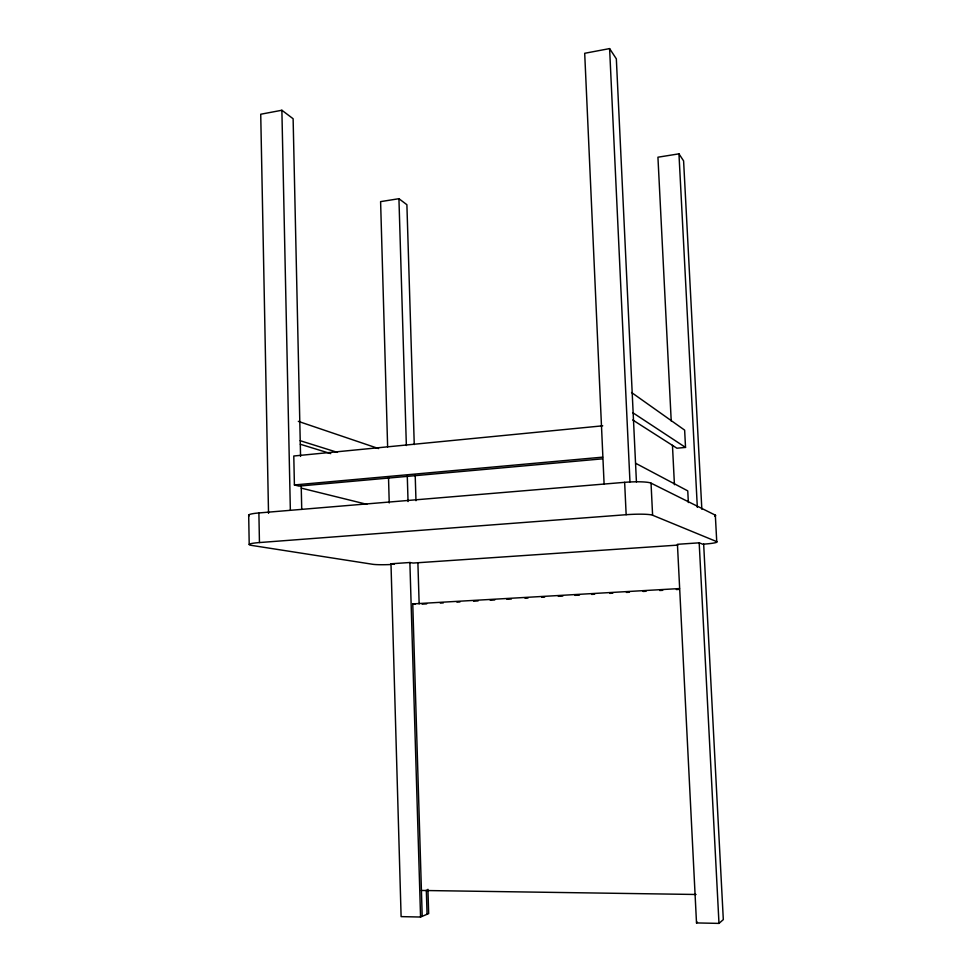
<?xml version="1.0" encoding="UTF-8"?>
<svg xmlns="http://www.w3.org/2000/svg" width="972" height="972" viewBox="0 0 972 972"><rect width="100%" height="100%" fill="white"/><g stroke="black" fill="none" stroke-linecap="round" stroke-linejoin="round"><path stroke-width="1.46" d="M249.318 515.78A19.829 2.369 -1 0 1 258.892 512.949L624.644 482.331A21.542 2.867 -2.8 0 1 651.033 483.145L715.331 515.16L716.741 541.635A17.885 1.616 -2.8 0 1 702.792 544.211L699.184 542.826L677.435 544.308L696.511 922.926L718.988 923.4L723.314 919.609L703.655 544.041M696.511 922.926L697.446 922.161M677.849 545.098L413.124 563.055L409.88 562.509L390.987 563.784L401.108 916.62L420.56 917.033L428.664 913.595L427.923 889.307M300.567 456.415L293.119 118.742L281.88 110.249L260.727 114.234L268.527 513.362M636.429 481.905L616.333 58.83L609.602 48.6L584.694 53.29L604.098 483.995M414.254 444.544L406.891 204.715L398.933 198.701L380.599 201.629L387.634 446.926M701.833 509.207L683.595 160.89L678.954 153.843L657.935 157.209L671.227 421.022M602.725 425.809L293.787 456.002L294.407 484.955L298.975 486.097L602.409 458.845M631.545 392.506L684.64 430.122L685.527 447.424L676.913 448.214L632.736 419.977M294.407 484.955L602.628 457.156M390.209 564.55A16.56 1.422 -1.7 0 1 372.568 564.27L251.772 545.426A19.877 1.98 -1.2 0 1 259.451 542.558L626.15 514.71A21.591 2.394 -2.7 0 1 652.601 515.233L716.741 541.635M422.2 916.341L412.76 603.904L679.537 588.558M422.115 604.122L426.659 603.867M440.28 603.09L443.305 602.907M456.925 602.13L459.95 601.96M473.571 601.182L478.103 600.915M490.216 600.222L494.748 599.967M506.849 599.274L511.394 599.007M525.014 598.23L528.039 598.059M541.659 597.27L544.685 597.1M558.305 596.322L562.837 596.055M574.95 595.362L579.482 595.107M591.596 594.414L594.621 594.232M609.748 593.37L612.773 593.199M626.393 592.41L629.419 592.24M643.039 591.462L646.064 591.28M659.684 590.502L662.71 590.332M676.33 589.554L679.355 589.372M421.423 890.461L696.049 894.483M412.76 603.904L415.166 604.147M390.987 563.784L394.316 564.331M301.271 488.126L366.784 504.31M300.312 444.253L330.735 453.62M300.166 440.705L337.454 452.381M298.319 421.362L378.57 448.578M635.712 463.304L687.763 490.884L688.358 502.536M632.638 412.614L685.527 447.424M678.954 153.843L697.337 507.384M699.184 542.826L718.988 923.4M672.454 445.285L674.434 484.712M651.033 483.145L652.601 515.233M609.602 48.6L629.965 481.857M624.644 482.331L626.15 514.71M415.19 474.907L415.98 500.714M417.899 562.946L419.151 603.94M426.319 890.121L427.06 914.275M398.933 198.701L406.357 445.516M407.28 475.806L408.046 501.54M409.88 562.509L420.56 917.033M388.508 477.203L389.237 502.949M301.199 485.186L301.733 509.413M281.88 110.249L290.349 510.045M258.892 512.949L259.451 542.558M248.686 515.184L249.209 544.478M715.331 515.16A17.848 1.932 -3 0 1 714.712 516.193"/></g></svg>
